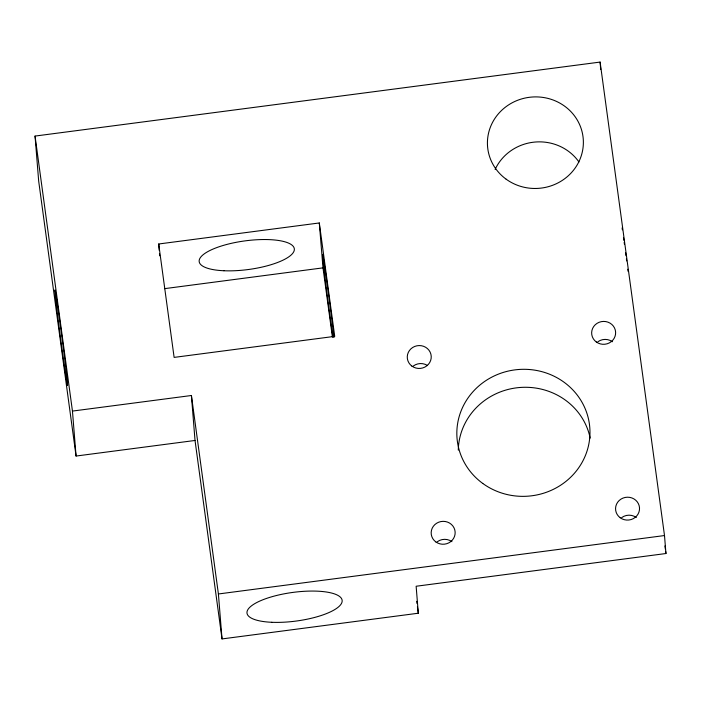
<?xml version="1.0" encoding="UTF-8"?>
<svg xmlns="http://www.w3.org/2000/svg" width="701" height="701" viewBox="0 0 701 701"><rect width="100%" height="100%" fill="white"/><g stroke="black" fill="none" stroke-linecap="round" stroke-linejoin="round"><path stroke-width="1.05" d="M76.067 456.044L38.669 181.033L35.05 136.073L600.109 62.074L664.504 535.546L665.95 553.527L416.14 586.246L418.304 613.226L222.024 638.926L195.027 440.465L191.417 395.504L72.457 411.084L76.067 456.044L195.027 440.465M158.698 243.992L319.297 222.962L334.719 336.357L174.12 357.396L158.698 243.992L159.215 250.415M164.49 288.663L322.995 267.861L319.297 222.962M222.024 638.926L218.405 593.975L664.504 535.546M664.916 545.948L665.363 549.198M665.652 551.363L665.95 553.527M416.683 601.309L416.981 603.482M417.419 606.724L418.304 613.226M322.995 267.861L332.397 336.979M191.417 395.504L218.405 593.975M35.05 136.073L72.457 411.084M600.109 62.074L600.704 69.565M159.477 253.631L159.644 255.769M495.125 169.449A47.992 45.775 -4.6 0 1 534.916 142.058A47.992 45.775 -4.6 0 1 578.956 161.984M458.288 450.121A66.595 63.511 -4.6 0 1 519.003 387.565A66.595 63.511 -4.6 0 1 590.172 438.081M597.804 341.808A11.996 11.444 -4.6 0 1 612.411 341.729M413.415 365.948A11.996 11.444 -4.6 0 1 427.163 365.309M437.328 541.733A11.996 11.444 -4.6 0 1 451.926 541.654M621.708 517.583A11.996 11.444 -4.6 0 1 636.315 517.504M622.111 227.921A47.992 0.754 82.5 0 1 622.392 229.84M623.487 237.429A47.992 0.754 82.5 0 1 623.89 240.338M624.179 242.362A47.992 0.754 82.5 0 1 624.46 244.439M625.581 252.675A47.992 0.754 82.5 0 1 625.993 255.751M626.405 258.853A47.992 0.754 82.5 0 1 626.676 260.912M627.763 269.21A47.992 0.754 82.5 0 1 628.026 271.261M332.966 337.207A47.992 0.719 82.5 0 1 323.967 268.851A47.992 0.719 82.5 0 1 325.045 269.105A47.992 0.719 82.5 0 1 333.974 337.453M506.113 179.167A47.992 45.775 -4.6 0 0 582.952 148.41A47.992 45.775 -4.6 0 0 517.119 100.48A47.992 45.775 -4.6 0 0 506.113 179.167M56.387 305.075A47.992 0.754 82.5 0 0 67.077 383.649A47.992 0.754 82.5 0 0 59.997 322.784A47.992 0.754 82.5 0 0 56.387 305.075M271.778 622.286A47.992 14.414 -7.7 0 0 342.149 600.477A47.992 14.414 -7.7 0 0 269.771 597.366A47.992 14.414 -7.7 0 0 271.778 622.286M482.77 483.445A66.595 63.511 -4.6 0 0 589.392 440.763A66.595 63.511 -4.6 0 0 498.043 374.273A66.595 63.511 -4.6 0 0 482.77 483.445M596.314 341.983A11.996 11.444 -4.6 0 0 615.531 334.289A11.996 11.444 -4.6 0 0 599.075 322.311A11.996 11.444 -4.6 0 0 596.314 341.983M620.227 517.767A11.996 11.444 -4.6 0 0 639.435 510.074A11.996 11.444 -4.6 0 0 622.979 498.096A11.996 11.444 -4.6 0 0 620.227 517.767M435.838 541.917A11.996 11.444 -4.6 0 0 455.054 534.223A11.996 11.444 -4.6 0 0 438.589 522.245A11.996 11.444 -4.6 0 0 435.838 541.917M411.934 366.132A11.996 11.444 -4.6 0 0 431.141 358.439A11.996 11.444 -4.6 0 0 414.685 346.46A11.996 11.444 -4.6 0 0 411.934 366.132M223.952 270.752A47.992 14.414 -7.7 0 0 294.332 248.943A47.992 14.414 -7.7 0 0 221.954 245.832A47.992 14.414 -7.7 0 0 223.952 270.752"/></g></svg>
